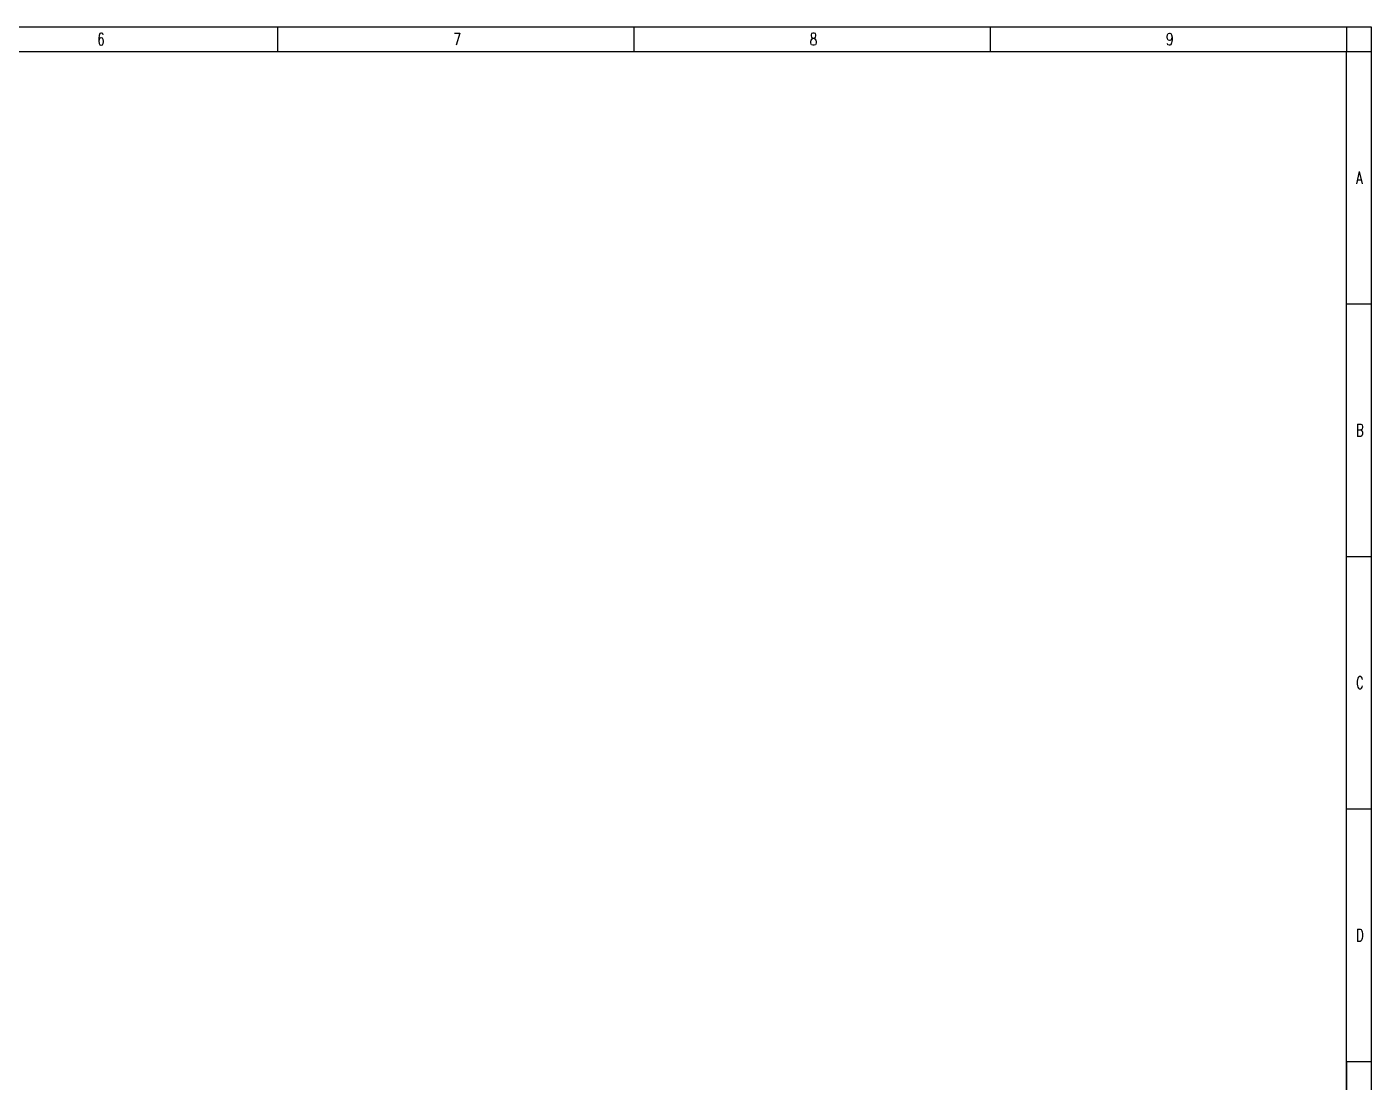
# Model space of a CAD drawing. Header units: inches. Extents: x -1 to 1337, y 7 to 953.
# Drawn here: x 791 to 1337, y 419 to 848 of the extents above; entities that cross this region are included whole.
import ezdxf

# ---------------------------------------------------------------- set-up
doc = ezdxf.new("R2010")
doc.units = ezdxf.units.IN
doc.header["$MEASUREMENT"] = 0
doc.layers.add('内层矩形', color=1, linetype='Continuous')
doc.layers.add('外层矩形', color=1, linetype='Continuous')
doc.styles.add('HZ', font='txt_____.ttf', dxfattribs={"width": 0.7, "bigfont": 'HZTXT'})

msp = doc.modelspace()

# ---------------------------------------------------------------- linework, layer by layer
at = {"color": 4, "flags": 128}
for points in [[(-0.65, 848.29), (1337.35, 848.29)], [(892.97, 848.29), (892.97, 838.29)], [(1037.74, 848.29), (1037.74, 838.29)], [(1182.51, 848.29), (1182.51, 838.29)], [(1327.35, 848.29), (1327.35, 838.29)], [(1337.35, 848.29), (1337.35, 7.29)]]:
    msp.add_lwpolyline(points, dxfattribs=at)
msp.add_lwpolyline([(24.35, 838.29), (1327.27, 838.29), (1327.27, 17.29), (24.35, 17.29)], close=True)
at = {"flags": 128}
for points in [[(1327.35, 838.29), (1337.35, 838.29)], [(1327.35, 735.66), (1337.35, 735.66)], [(1327.35, 633.04), (1337.35, 633.04)], [(1327.35, 530.41), (1337.35, 530.41)], [(1327.35, 427.79), (1337.35, 427.79)]]:
    msp.add_lwpolyline(points, dxfattribs=at)
at = {"layer": '内层矩形'}
msp.add_lwpolyline([(24.35, 838.29), (1327.27, 838.29), (1327.35, 17.29), (24.35, 17.29)], close=True, dxfattribs=at)
at = {"layer": '外层矩形'}
msp.add_lwpolyline([(-0.65, 848.29), (1337.35, 848.29), (1337.35, 7.29), (-0.65, 7.29)], close=True, dxfattribs=at)

# ---------------------------------------------------------------- texts
at = {"color": 0, "style": 'HZ', "width": 0.7}
for s, p in [('6', (819.74, 840.79)), ('7', (964.51, 840.79)), ('8', (1109.28, 840.79)), ('9', (1254.05, 840.79)), ('A', (1331.21, 784.47)), ('B', (1331.21, 681.85)), ('C', (1331.21, 579.22)), ('D', (1331.21, 476.6))]:
    msp.add_text(s, height=5, dxfattribs=at).set_placement(p)

doc.saveas('drawing.dxf')
